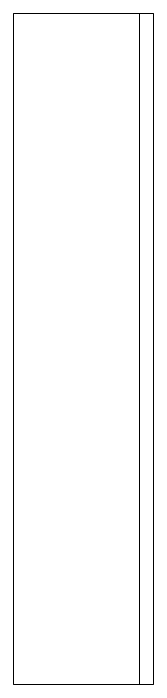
# Model space of a CAD drawing. Header units: inches. Extents: x -3354 to -3, y -8 to 1149.
# Drawn here: x -3063.88 to -3053.88, y 477.39 to 525.39 of the extents above; entities that cross this region are included whole.
import ezdxf

# ---------------------------------------------------------------- set-up
doc = ezdxf.new("R2010")
doc.units = ezdxf.units.IN
doc.header["$MEASUREMENT"] = 0
doc.layers.add('M-EQPM', color=50, linetype='Continuous', lineweight=13)

# ---------------------------------------------------------------- blocks, each defined once
blk = doc.blocks.new('Qmark CU935 - 6-10 kW-465685-01 - Lower Parking Level')
at = {"layer": 'M-EQPM', "color": 8}
for p, q in [((2, -10, 8), (46, -10, 8)), ((2, -10, 7.5), (46, -10, 7.5)), ((2, -10, 7), (46, -10, 7)), ((2, -10, 6.5), (46, -10, 6.5)), ((2, -10, 6), (46, -10, 6)), ((2, -10, 5.5), (46, -10, 5.5)), ((2, -10, 5), (2, -10, 8)), ((2, -10, 5), (46, -10, 5)), ((2, -10, 21), (46, -10, 21)), ((2, -10, 21.5), (46, -10, 21.5)), ((2, -10, 22), (46, -10, 22)), ((2, -10, 22.5), (46, -10, 22.5)), ((2, -10, 23), (46, -10, 23)), ((2, -10, 23.5), (46, -10, 23.5)), ((2, -10, 24), (2, -10, 21)), ((2, -10, 24), (46, -10, 24)), ((46, -10, 5), (46, -10, 8)), ((46, -10, 24), (46, -10, 21))]:
    blk.add_line(p, q, dxfattribs=at)
at = {"layer": 'M-EQPM', "color": 181, "transparency": 33554496}
mesh = blk.add_polyface(dxfattribs=at)
corners = [(0, 0, 26), (0, 0), (0, -9), (0, -9, 3), (0, -10, 3), (0, -10, 26)]
mesh.append_faces([[corners[k] for k in face] for face in [(3, 1, 2)]], dxfattribs={"vtx0": -1, "color": 181})
mesh.append_faces([[corners[k] for k in face] for face in [(0, 1, 3, 5)]], dxfattribs={"vtx1": -1, "vtx2": -1, "color": 181})
mesh.append_faces([[corners[k] for k in face] for face in [(3, 4, 5)]], dxfattribs={"vtx2": -1, "color": 181})
mesh = blk.add_polyface(dxfattribs=at)
corners = [(48, 0, 26), (0, 0, 26), (0, -10, 26), (48, -10, 26)]
mesh.append_faces([[corners[k] for k in face] for face in [(0, 1, 2, 3)]], dxfattribs={"color": 181})
mesh = blk.add_polyface(dxfattribs=at)
corners = [(48, -9), (0, -9), (0, 0), (48, 0)]
mesh.append_faces([[corners[k] for k in face] for face in [(0, 1, 2, 3)]], dxfattribs={"color": 181})
mesh = blk.add_polyface(dxfattribs=at)
corners = [(48, 0), (0, 0), (0, 0, 26), (48, 0, 26)]
mesh.append_faces([[corners[k] for k in face] for face in [(0, 1, 2, 3)]], dxfattribs={"color": 181})
mesh = blk.add_polyface(dxfattribs=at)
corners = [(48, 0, 26), (48, -10, 26), (48, -10, 3), (48, -9, 3), (48, -9), (48, 0)]
mesh.append_faces([[corners[k] for k in face] for face in [(5, 3, 4)]], dxfattribs={"vtx0": -1, "color": 181})
mesh.append_faces([[corners[k] for k in face] for face in [(3, 5, 0, 1)]], dxfattribs={"vtx0": -1, "vtx3": -1, "color": 181})
mesh.append_faces([[corners[k] for k in face] for face in [(2, 3, 1)]], dxfattribs={"vtx1": -1, "color": 181})
mesh = blk.add_polyface(dxfattribs=at)
corners = [(48, -10, 3), (0, -10, 3), (0, -9, 3), (48, -9, 3)]
mesh.append_faces([[corners[k] for k in face] for face in [(0, 1, 2, 3)]], dxfattribs={"color": 181})
mesh = blk.add_polyface(dxfattribs=at)
corners = [(48, -9, 3), (0, -9, 3), (0, -9), (48, -9)]
mesh.append_faces([[corners[k] for k in face] for face in [(0, 1, 2, 3)]], dxfattribs={"color": 181})
mesh = blk.add_polyface(dxfattribs=at)
corners = [(48, -10, 26), (0, -10, 26), (0, -10, 3), (48, -10, 3)]
mesh.append_faces([[corners[k] for k in face] for face in [(0, 1, 2, 3)]], dxfattribs={"color": 181})

msp = doc.modelspace()

# ---------------------------------------------------------------- block references
at = {"layer": 'M-EQPM', "color": 8, "rotation": 89.9999999999999}
msp.add_blockref('Qmark CU935 - 6-10 kW-465685-01 - Lower Parking Level', (-3063.875, 477.385, 368.75), dxfattribs=at)

doc.saveas('drawing.dxf')
